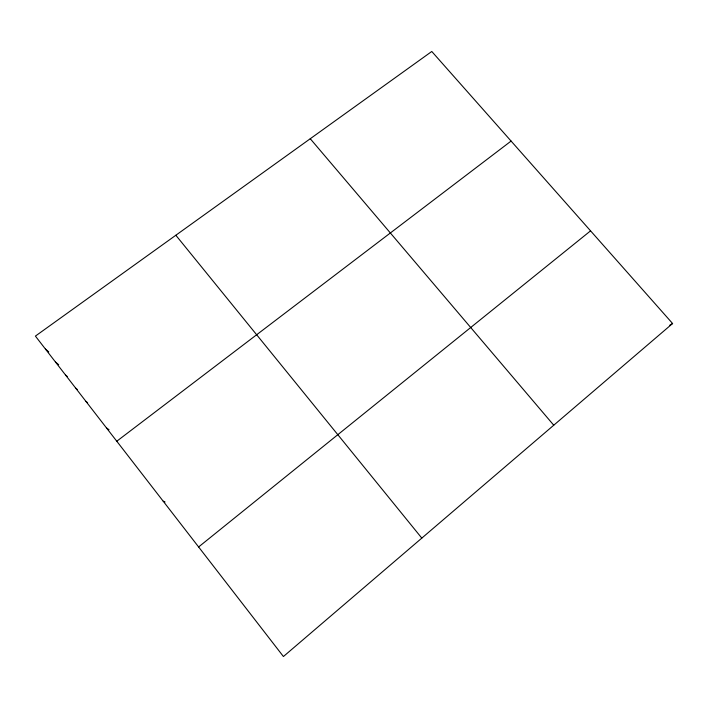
<?xml version="1.0" encoding="UTF-8"?>
<svg xmlns="http://www.w3.org/2000/svg" width="708" height="708" viewBox="0 0 708 708"><rect width="100%" height="100%" fill="white"/><g stroke="black" fill="none" stroke-linecap="round" stroke-linejoin="round"><path stroke-width="1.06" d="M672.6 323.521L283.421 656.528L35.4 336.096L431.774 51.472L672.6 323.521L669.759 325.193M198.621 546.957L590.56 230.843M116.776 441.234L511.087 141.069M163.185 501.193L165.07 502.007M106.448 427.88L109.023 429.712M85.916 401.365L87.615 402.675M75.721 388.196L77.331 389.471M65.578 375.081L67.26 376.461M55.472 362.027L58.667 364.717M45.418 349.035L48.737 351.903M310.263 138.733L553.753 425.216M175.841 235.251L421.809 538.107"/></g></svg>
